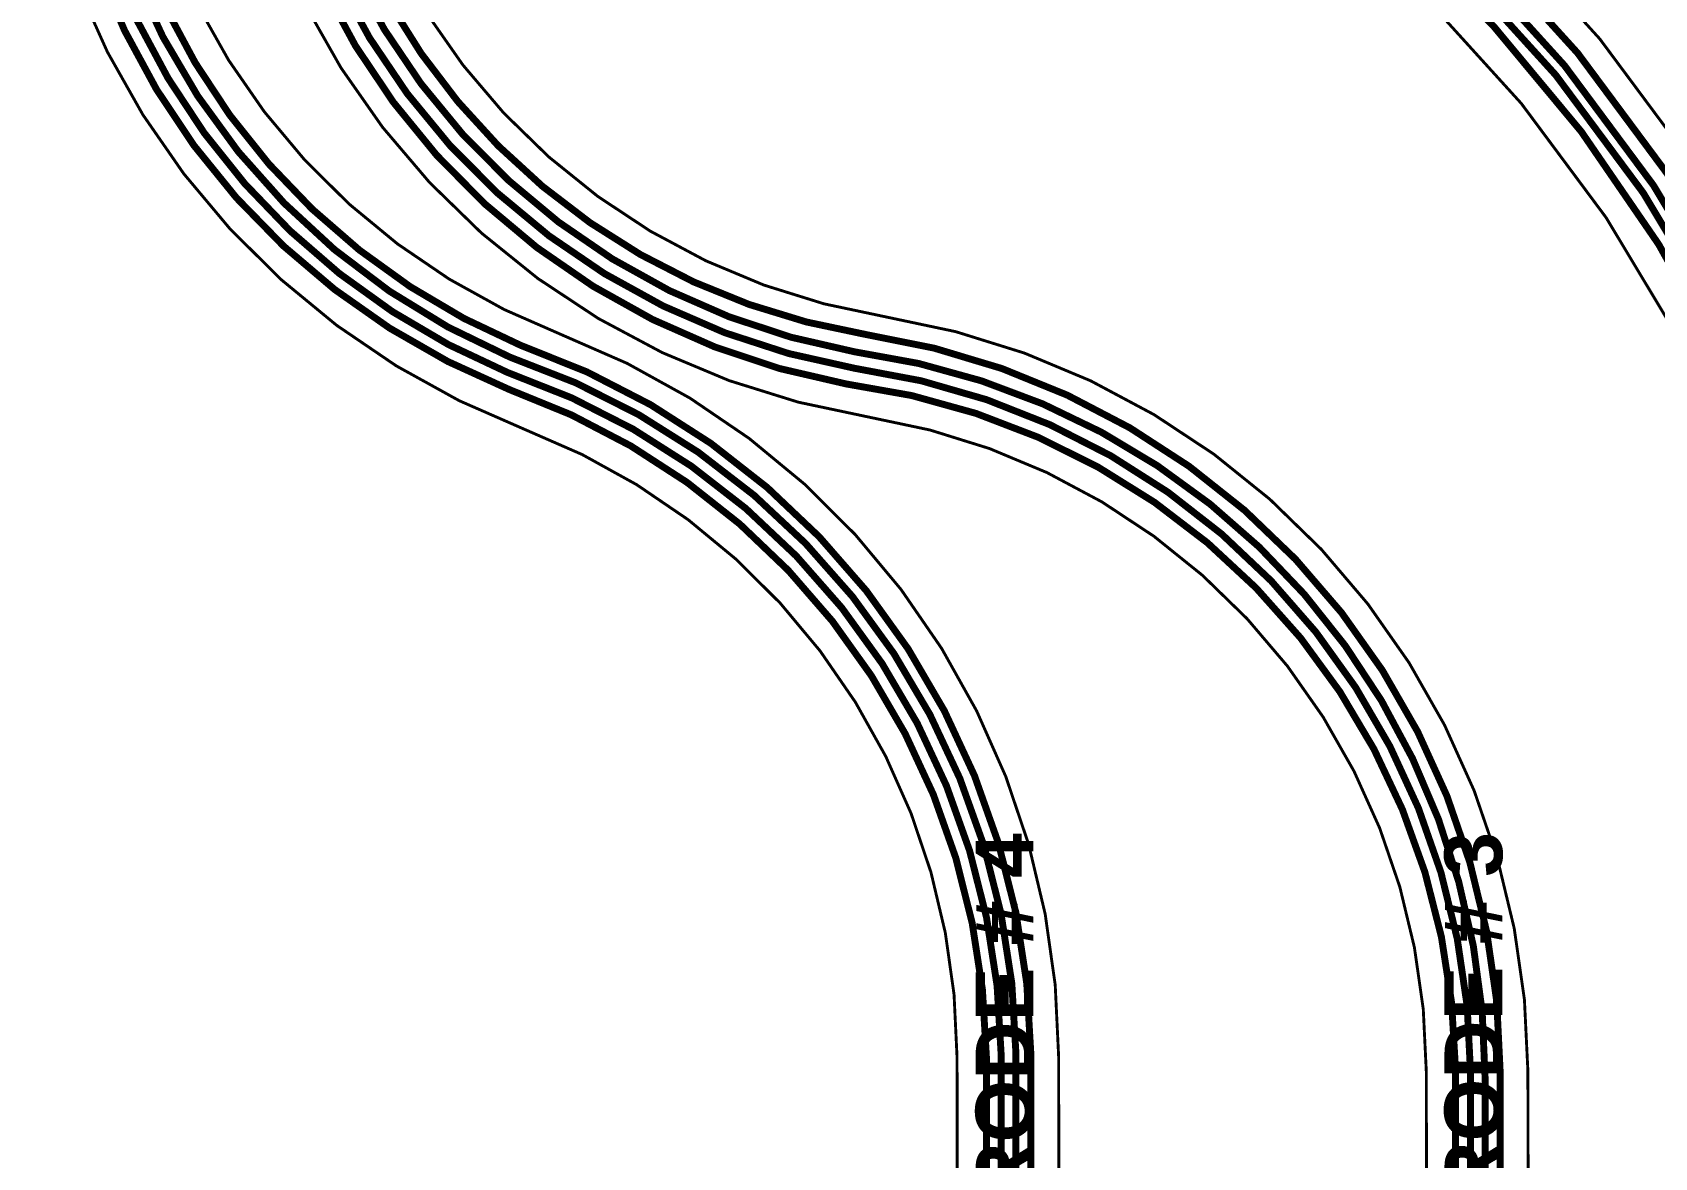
# Model space of a CAD drawing. Header units: inches. Extents: x -17 to 349, y -40 to 215.
# Drawn here: x 103.4 to 174.7, y 46.7 to 96.2 of the extents above; entities that cross this region are included whole.
import ezdxf

# ---------------------------------------------------------------- set-up
doc = ezdxf.new("R2010")
doc.units = ezdxf.units.IN
for name, color, linetype in [('Board Outline', 216, 'Continuous'), ('Bottom Layer', 5, 'Continuous'), ('Top Overlay', 2, 'Continuous')]:
    doc.layers.add(name, color=color, linetype=linetype)
doc.styles.add('Arial_Bold', font='', dxfattribs={"height": 0.2})
doc.styles.get('Arial_Bold').set_extended_font_data('Arial', bold=True)

msp = doc.modelspace()

# ---------------------------------------------------------------- linework, layer by layer
at = {"layer": 'Board Outline', "const_width": 0.127}
for points in [[(122.52998862, 130.00344332, -0.4137830578576681), (204.86466774, 47.83536788)], [(122.56069468, 125.53344718, -0.4136722232397825), (200.39467414, 47.82755484)], [(119.5314729, 120.8434083, -0.4137590145945721), (187.85119148, 52.65899552)], [(119.53243302, 116.37340708, -0.4137590145945721), (183.38119788, 52.65109612)], [(140.1634865, 79.2909514, -0.3675955104976865), (111.67189502, 112.78258368)], [(140.88166134, 83.7028806, -0.3675955104976865), (116.14189624, 112.78427532)], [(125.03019952, 78.74299974, -0.30781316416133), (102.94007352, 110.59862056)], [(126.63263472, 82.9158997, -0.2584692511603573), (107.95818134, 105.1965384)], [(140.88166134, 83.70287805999999, -0.3672062661350266), (169.14183342, 50.52940618)], [(126.63263472, 82.9158997, -0.3101947370844533), (148.49798596, 51.17859716)], [(140.1634865, 79.2909514, -0.3672062661350266), (164.67183982, 50.52158552)], [(125.03306464, 78.74190245999999, -0.310195396050759), (144.02799236, 51.17091366)]]:
    msp.add_lwpolyline(points, format="xyb", dxfattribs=at)
at = {"layer": 'Board Outline', "const_width": 0.0635}
for points in [[(140.84991134, 83.7028806, 1), (140.91341134, 83.7028806, 1)], [(140.84991134, 83.70287805999999, 1), (140.91341134, 83.70287805999999, 1)], [(126.60088472, 82.9158997, 1), (126.66438472, 82.9158997, 1)], [(126.60088472, 82.9158997, 1), (126.66438472, 82.9158997, 1)], [(140.1317365, 79.2909514, 1), (140.1952365, 79.2909514, 1)], [(140.1317365, 79.2909514, 1), (140.1952365, 79.2909514, 1)], [(124.99844698, 78.74299974, 1), (125.06194698, 78.74299974, 1)], [(124.99844952, 78.74299974, 1), (125.06194952, 78.74299974, 1)], [(125.00131464, 78.74190245999999, 1), (125.06481464, 78.74190245999999, 1)], [(125.00131464, 78.74189992, 1), (125.06481464, 78.74189992, 1)], [(143.99624236, 51.17091366, 1), (144.05974236, 51.17091366, 1)], [(143.99624236, 51.17091112, 1), (144.05974236, 51.17091112, 1)], [(148.46623596, 51.17859716, 1), (148.52973596, 51.17859716, 1)], [(148.46623596, 51.17859716, 1), (148.52973596, 51.17859716, 1)], [(164.64008982, 50.52158552, 1), (164.70358982, 50.52158552, 1)], [(164.64008982, 50.52158552, 1), (164.70358982, 50.52158552, 1)], [(169.11008342, 50.52940618, 1), (169.17358342, 50.52940618, 1)], [(169.11008342, 50.52940618, 1), (169.17358342, 50.52940618, 1)]]:
    msp.add_lwpolyline(points, format="xyb", close=True, dxfattribs=at)
at = {"layer": 'Board Outline', "const_width": 0.127}
for points in [[(125.03019698, 78.74299974), (125.03306464, 78.74189992)], [(144.02799236, 51.17091112), (144.0599608, 32.79238552)], [(148.49798596, 51.17859716), (148.52996964, 32.79237282)], [(164.67183982, 50.52158552), (164.70286846, 32.7922382)], [(169.14183342, 50.52940618), (169.17287222, 32.79233218)]]:
    msp.add_lwpolyline(points, dxfattribs=at)
at = {"layer": 'Bottom Layer', "const_width": 0.3048}
for points in [[(122.55846964, 128.80178964, -0.4142135623730951), (203.66689518, 47.79210406)], [(122.55846964, 128.14139218, -0.4142135716234306), (202.98237534, 47.82659217999999)], [(122.55846964, 127.48099218, -0.4142135530473893), (202.33236902, 47.82659217999999)], [(122.55846964, 126.82059218, -0.41421357178314), (201.68237286, 47.82659217999999)], [(119.31929908, 119.84859952, -0.4142135513109782), (186.62706896, 52.6525871)], [(118.98825072, 119.18820968, -0.4141682080837658), (185.97707534, 52.30783798)], [(119.53608808, 118.31159218, -0.4142125882663787), (185.32707156, 52.65259218)], [(119.55410176, 117.63299816, -0.4142135738093534), (184.67707032, 52.6525871)], [(139.14867014, 80.75227436, -0.3677962490165181), (112.947323, 112.78914704)], [(139.50761278, 81.44294354, -0.3699431621700549), (113.61346594, 112.86626144)], [(139.5159897, 82.16587833999999, -0.3671574215201741), (114.36894068, 112.72169988)], [(122.0691361, 93.16730414, -0.1791225164684258), (115.09238094, 112.80565958)], [(124.32388902, 80.50912016, -0.3090782491753339), (104.20165088, 110.59468864)], [(124.25393742, 81.25671074, -0.305068291575155), (104.86977756, 110.6140409)], [(124.3540058, 81.93275205999998, -0.301999857724485), (105.54453618, 110.5759028)], [(124.82248848, 82.45352064, -0.3034145428593823), (106.21358234, 110.61339066)], [(139.97589988, 82.93364921999999, -0.1797838224974323), (122.06913102, 93.16730414)], [(139.97800554, 82.93332918, -0.3704170231137784), (167.92176474, 50.50357438)], [(124.35400326, 81.93275205999998, -0.3188267449438839), (146.61976772, 51.30531776)], [(124.82253928, 82.45349778, -0.3163333603714807), (147.27886216, 51.24294551999999)], [(139.51599224, 82.16588088, -0.181482916414052), (159.30433468, 71.50222681999999)], [(124.25393488, 81.25671074, -0.3174683375970245), (145.96977156, 51.25509688)], [(139.5076839, 81.44293084, -0.3734015031230831), (166.62178004, 50.40675212)], [(124.32388902, 80.50911761999998, -0.3141437177641939), (145.31977286, 51.1797808)], [(139.14867014, 80.75227181999999, -0.3741910742290574), (165.95727032, 50.61976668)], [(159.30433214, 71.50222681999999, -0.1814828864471112), (167.25727026, 50.27112373999999)]]:
    msp.add_lwpolyline(points, format="xyb", dxfattribs=at)
at = {"layer": 'Bottom Layer', "const_width": 0.1524}
for points in [[(121.99293102, 93.16730414, 1), (122.14533102, 93.16730414, 1)], [(121.9929361, 93.16730414, 1), (122.1453361, 93.16730414, 1)], [(139.89969988, 82.93364921999999, 1), (140.05209988, 82.93364921999999, 1)], [(139.89969988, 82.93364668, 1), (140.05209988, 82.93364668, 1)], [(139.90180554, 82.93332918, 1), (140.05420554, 82.93332918, 1)], [(139.90180554, 82.93332918, 1), (140.05420554, 82.93332918, 1)], [(124.27780326, 81.93275205999998, 1), (124.43020326, 81.93275205999998, 1)], [(124.2778058, 81.93275205999998, 1), (124.4302058, 81.93275205999998, 1)], [(124.74628848, 82.45352064, 1), (124.89868848, 82.45352064, 1)], [(124.74633928, 82.45349778, 1), (124.89873928, 82.45349778, 1)], [(139.4397897, 82.16587833999999, 1), (139.5921897, 82.16587833999999, 1)], [(139.43979224, 82.16588088, 1), (139.59219224, 82.16588088, 1)], [(124.17773488, 81.25671074, 1), (124.33013488, 81.25671074, 1)], [(124.17773742, 81.25671074, 1), (124.33013742, 81.25671074, 1)], [(139.43141278, 81.44294354, 1), (139.58381278, 81.44294354, 1)], [(139.4314839, 81.44293084, 1), (139.5838839, 81.44293084, 1)], [(124.24768902, 80.50912016, 1), (124.40008902, 80.50912016, 1)], [(124.24768902, 80.50911761999998, 1), (124.40008902, 80.50911761999998, 1)], [(139.07247014, 80.75227436, 1), (139.22487014, 80.75227436, 1)], [(139.07247014, 80.75227181999999, 1), (139.22487014, 80.75227181999999, 1)], [(159.22813214, 71.50222681999999, 1), (159.38053214, 71.50222681999999, 1)], [(159.22813468, 71.50222681999999, 1), (159.38053468, 71.50222681999999, 1)], [(145.89357156, 51.25509688, 1), (146.04597156, 51.25509688, 1)], [(145.89357156, 51.25509688, 1), (146.04597156, 51.25509688, 1)], [(146.54356772, 51.30531776, 1), (146.69596772, 51.30531776, 1)], [(146.54356772, 51.30531776, 1), (146.69596772, 51.30531776, 1)], [(147.20266216, 51.24294551999999, 1), (147.35506216, 51.24294551999999, 1)], [(147.2026647, 51.24294806, 1), (147.3550647, 51.24294806, 1)], [(145.24357286, 51.1797808, 1), (145.39597286, 51.1797808, 1)], [(145.24357286, 51.1797808, 1), (145.39597286, 51.1797808, 1)], [(165.88107032, 50.61976668, 1), (166.03347032, 50.61976668, 1)], [(165.88107032, 50.61968794, 1), (166.03347032, 50.61968794, 1)], [(166.54557242, 50.40674704, 1), (166.69797242, 50.40674704, 1)], [(166.54558004, 50.40675212, 1), (166.69798004, 50.40675212, 1)], [(167.18107026, 50.27112373999999, 1), (167.33347026, 50.27112373999999, 1)], [(167.1810728, 50.27112373999999, 1), (167.3334728, 50.27112373999999, 1)], [(167.84556474, 50.50357438, 1), (167.99796474, 50.50357438, 1)], [(167.84556982, 50.50357946, 1), (167.99796982, 50.50357946, 1)]]:
    msp.add_lwpolyline(points, format="xyb", close=True, dxfattribs=at)
at = {"layer": 'Bottom Layer', "const_width": 0.3048}
for points in [[(139.97589988, 82.93364668), (139.97800554, 82.93332918)], [(145.96977156, 32.1292474), (145.96977156, 51.25509688)], [(146.61976772, 30.51184906), (146.61976772, 51.30531776)], [(147.2788647, 29.91952868), (147.2788647, 51.24294806)], [(145.31977286, 32.43707), (145.31977286, 51.1797808)], [(165.95727032, 50.61968794), (165.95727286, 34.41812776)], [(166.62177242, 29.90036692), (166.62177242, 50.40674704)], [(167.2572728, 30.51710432), (167.2572728, 50.27112373999999)], [(167.92176982, 50.50357946), (167.9260421, 34.02801932)]]:
    msp.add_lwpolyline(points, dxfattribs=at)

# ---------------------------------------------------------------- texts
at = {"layer": 'Top Overlay', "style": 'Arial_Bold'}
for s, p in [('ELECTRODE # 4', (147.38581902, 33.2039976)), ('ELECTRODE # 3', (168.01061902, 33.2504796))]:
    msp.add_text(s, height=2.54, rotation=90, dxfattribs=at).set_placement(p)

doc.saveas('drawing.dxf')
